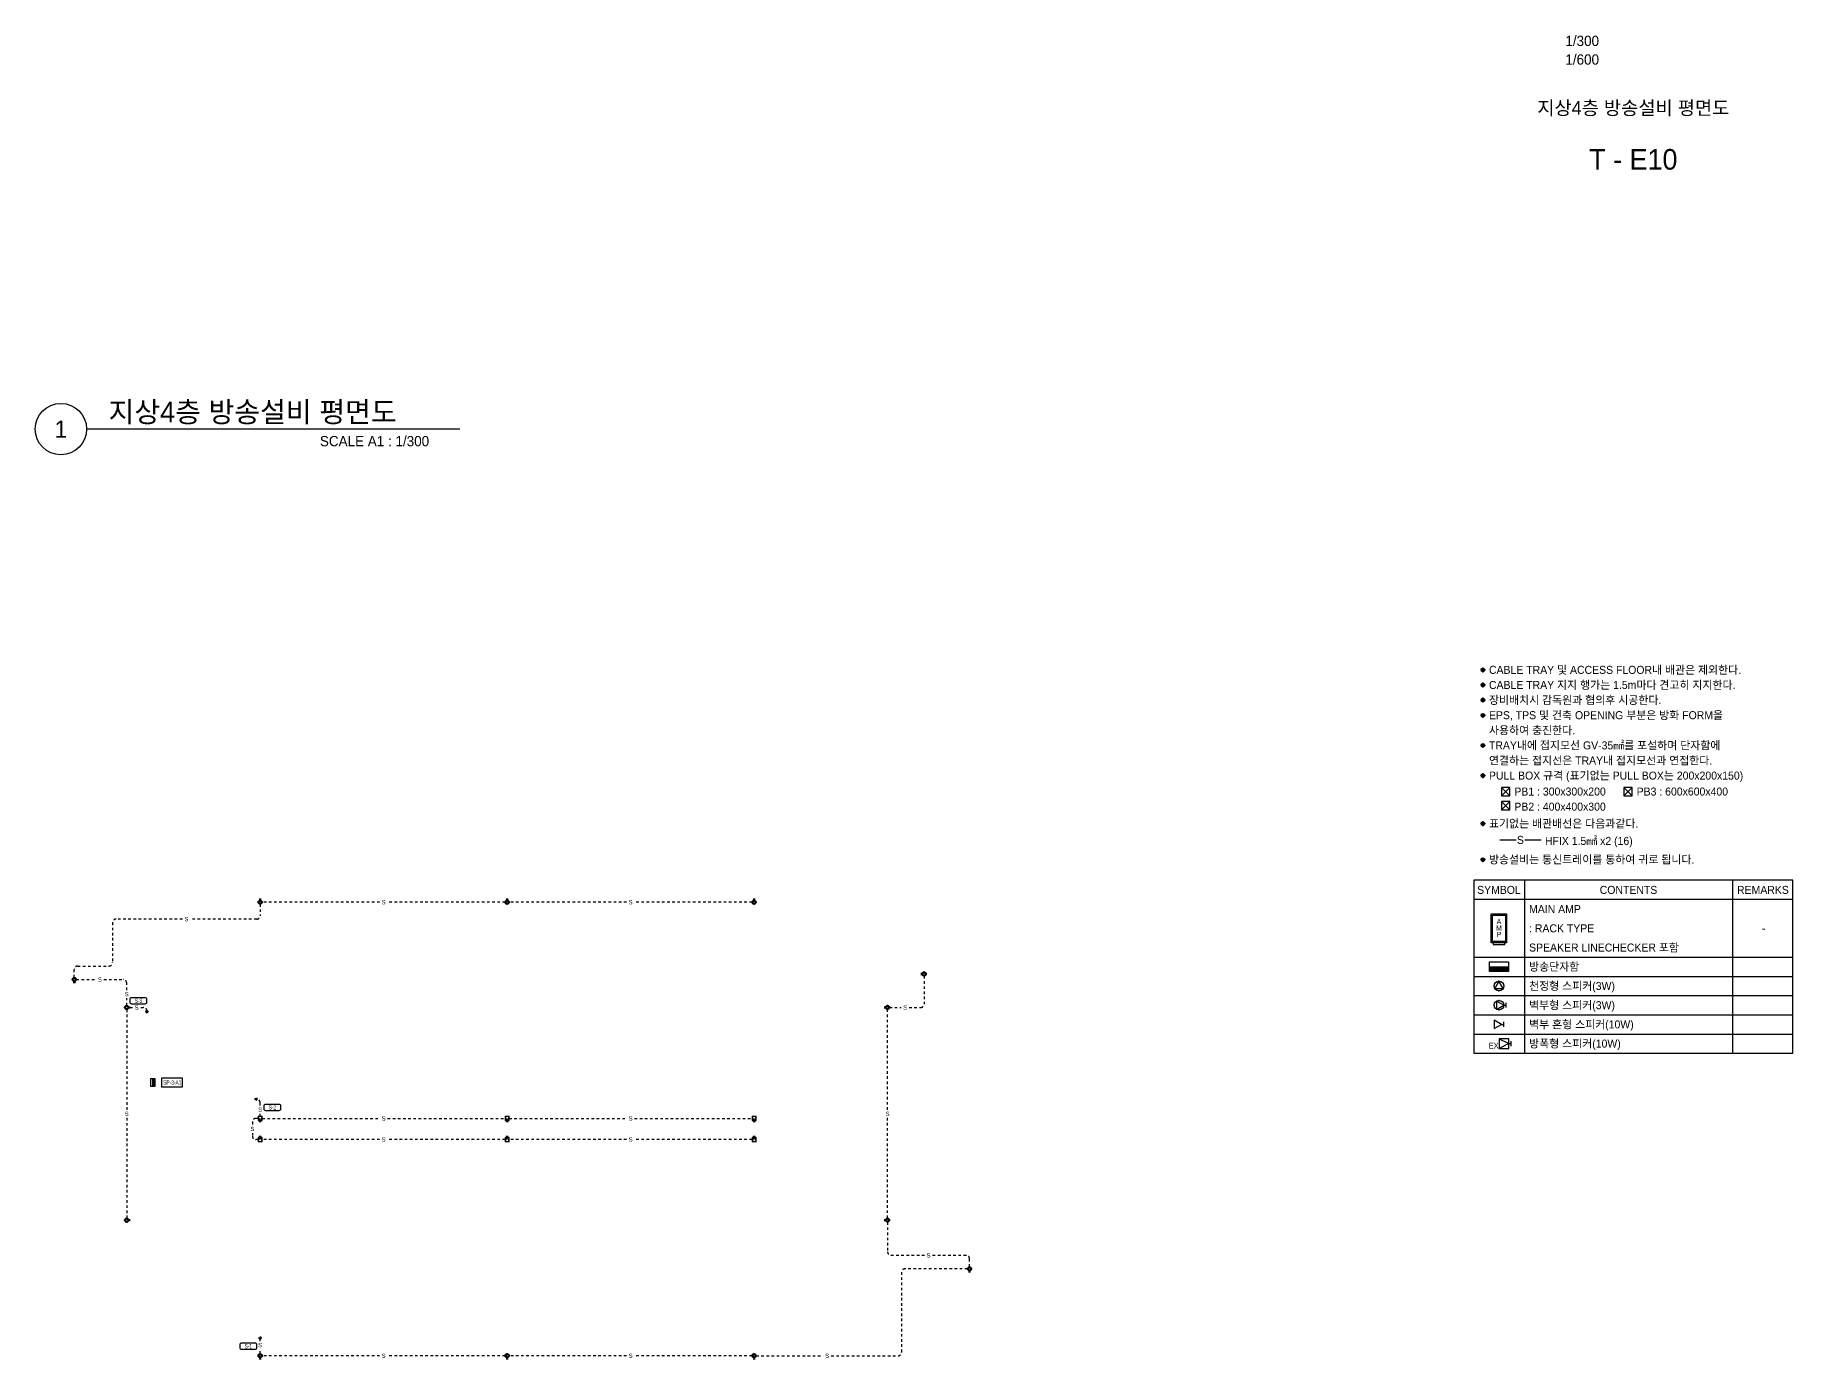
# Model space of a CAD drawing. Header units: millimetres. Extents: x 93478 to 502050, y -351975 to 881490.
# Drawn here: x 93478 to 247200, y 286205 to 401948 of the extents above; entities that cross this region are included whole.
import ezdxf
from ezdxf.enums import TextEntityAlignment as Align

# ---------------------------------------------------------------- set-up
doc = ezdxf.new("R2010")
doc.units = ezdxf.units.MM
doc.header["$LTSCALE"] = 150
doc.set_wipeout_variables(frame=1)
doc.linetypes.add('D1', pattern=[3, 1, -1, 1])
for name, color, linetype in [('------30 Public Address Terminal Board', 3, 'Continuous'), ('------31 Speaker', 3, 'Continuous'), ('-----20 General Symbol', 3, 'Continuous'), ('-----21 Embeded Wire in Ceiling or Wall', 4, 'Continuous'), ('-----23 Concealed or Exposed Wire', 4, 'D1'), ('-----29 Cable Schedule', 1, 'Continuous'), ('-----30 Text', 2, 'Continuous'), ('-----41 Drawing Title', 2, 'Continuous'), ('-----42 Drawing Number', 2, 'Continuous'), ('-----43 Drawing Scale', 3, 'Continuous')]:
    doc.layers.add(name, color=color, linetype=linetype)
doc.styles.add('ELEC', font='')
doc.styles.get('ELEC').set_extended_font_data('Dotum')

# ---------------------------------------------------------------- blocks, each defined once
blk = doc.blocks.new('I05')
blk.add_hatch(color=256).paths.add_polyline_path([(300, 150), (-300, 150), (-300, 0), (300, 0)])
blk.add_line((-300, 150), (300, 150))
blk.add_lwpolyline([(-300, 0), (-300, 300), (300, 300), (300, 0)], close=True)
blk = doc.blocks.new('I04')
for p, q in [((-375, 150), (-75, 0)), ((-75, 0), (-375, -150)), ((-75, 0), (0, 0)), ((0, -75), (0, 75))]:
    blk.add_line(p, q)
blk.add_lwpolyline([(-375, -150), (-75, -150), (-75, 150), (-375, 150)], close=True)
blk = doc.blocks.new('I02')
for p, q in [((-75, 0), (0, 0)), ((0, -75), (0, 75))]:
    blk.add_line(p, q)
blk.add_lwpolyline([(-300, -130), (-75, 0), (-300, 130)], close=True)
at = {"linetype": 'Continuous'}
blk.add_circle((-225, 0), 150, dxfattribs=at)
for p in [(-225, 150), (-375, 0), (-225, -150), (-75, 0)]:
    blk.add_point(p)
blk = doc.blocks.new('O07')
blk.add_lwpolyline([(0, -100), (173, 0), (0, 100)], close=True)
blk = doc.blocks.new('E01-1')
blk.add_lwpolyline([(130, -75), (0, 150), (-130, -75)], close=True)
at = {"linetype": 'Continuous'}
blk.add_circle((0, 0), 150, dxfattribs=at)
for p in [(-150, 0), (0, 150), (150, 0), (0, -150)]:
    blk.add_point(p)
blk = doc.blocks.new('I03')
for p, q in [((-75, 0), (0, 0)), ((0, -75), (0, 75))]:
    blk.add_line(p, q)
blk.add_lwpolyline([(-75, 0), (-300, 130), (-300, -130)], close=True)
blk = doc.blocks.new('I12')
for points in [[(300, 75), (-300, 75), (-300, 1200), (300, 1200)], [(225, 75), (-225, 75), (-225, 0), (225, 0)]]:
    blk.add_lwpolyline(points, close=True)
at = {"color": 1}
blk.add_lwpolyline([(-250, 1150), (250, 1150), (250, 125), (-250, 125)], close=True, dxfattribs=at)
at = {"style": 'ELEC'}
for s, p in [('M', (0, 650)), ('A', (0, 900)), ('P', (0, 400))]:
    blk.add_text(s, height=200, dxfattribs=at).set_placement(p, align=Align.MIDDLE)
blk = doc.blocks.new('A$C9b6ca0ab')
at = {"layer": '-----30 Text'}
h = blk.add_hatch(color=256, dxfattribs=at)
edge = h.paths.add_edge_path()
edge.add_arc((-32211, -9950), 160, 0, 360)
h = blk.add_hatch(color=256, dxfattribs=at)
edge = h.paths.add_edge_path()
edge.add_arc((-32211, -11271), 160, 0, 360)
h = blk.add_hatch(color=256, dxfattribs=at)
edge = h.paths.add_edge_path()
edge.add_arc((-32211, -12592), 160, 0, 360)
h = blk.add_hatch(color=256, dxfattribs=at)
edge = h.paths.add_edge_path()
edge.add_arc((-32211, -13913), 160, 0, 360)
h = blk.add_hatch(color=256, dxfattribs=at)
edge = h.paths.add_edge_path()
edge.add_arc((-32211, -16555), 160, 0, 360)
h = blk.add_hatch(color=256, dxfattribs=at)
edge = h.paths.add_edge_path()
edge.add_arc((-32211, -19196), 160, 0, 360)
h = blk.add_hatch(color=256, dxfattribs=at)
edge = h.paths.add_edge_path()
edge.add_arc((-32211, -23392), 160, 0, 360)
h = blk.add_hatch(color=256, dxfattribs=at)
edge = h.paths.add_edge_path()
edge.add_arc((-32211, -26534), 160, 0, 360)
at = {"layer": '-----20 General Symbol'}
for p, q in [((-29852, -20955), (-30580, -20227)), ((-29852, -20227), (-30580, -20955)), ((-29852, -22202), (-30580, -21474)), ((-29852, -21474), (-30580, -22202)), ((-19157, -20955), (-19885, -20227)), ((-19157, -20227), (-19885, -20955))]:
    blk.add_line(p, q, dxfattribs=at)
for points in [[(-30580, -20227), (-30580, -20955), (-29852, -20955), (-29852, -20227)], [(-30580, -21474), (-30580, -22202), (-29852, -22202), (-29852, -21474)], [(-19885, -20227), (-19885, -20955), (-19157, -20955), (-19157, -20227)]]:
    blk.add_lwpolyline(points, close=True, dxfattribs=at)
at = {"layer": '-----21 Embeded Wire in Ceiling or Wall'}
for p, q in [((-30734, -24820, 0), (-29310, -24820, 0)), ((-28528, -24820, 0), (-27115, -24820, 0))]:
    blk.add_line(p, q, dxfattribs=at)
at = {"layer": '-----30 Text'}
for centre in [(-32211, -9950), (-32211, -11271), (-32211, -12592), (-32211, -13913), (-32211, -16555), (-32211, -19196), (-32211, -23392, 0), (-32211, -26534, 0)]:
    blk.add_circle(centre, 160, dxfattribs=at)
for p in [(-32371, -9950), (-32211, -9790), (-32211, -10110), (-32051, -9950), (-32371, -11271), (-32211, -11111), (-32211, -11431), (-32051, -11271), (-32371, -12592), (-32211, -12432), (-32211, -12752), (-32051, -12592), (-32371, -13913), (-32211, -14073), (-32051, -13913), (-32371, -16555), (-32211, -16714), (-32051, -16555), (-32371, -19196), (-32211, -19037), (-32211, -19356), (-32051, -19196), (-32371, -23392, 0), (-32211, -23232, 0), (-32211, -23552, 0), (-32051, -23392, 0), (-32371, -26534, 0), (-32211, -26694, 0), (-32051, -26534, 0)]:
    blk.add_point(p, dxfattribs=at)
at = {"layer": '-----21 Embeded Wire in Ceiling or Wall', "style": 'ELEC'}
blk.add_text('S', height=700, dxfattribs=at).set_placement((-28925, -24820, 0), align=Align.MIDDLE_CENTER)
at = {"layer": '-----30 Text', "style": 'ELEC'}
for s, p in [('CABLE TRAY 및 ACCESS FLOOR내 배관은 제외한다.', (-31675, -9950)), ('장비배치시 감독원과 협의후 시공한다.', (-31675, -12592)), ('CABLE TRAY 지지 행가는 1.5m마다 견고히 지지한다.', (-31675, -11271)), ('EPS, TPS 및 건축 OPENING 부분은 방화 FORM을', (-31675, -13913)), ('사용하여 충진한다.', (-31675, -15234)), ('TRAY내에 접지모선 GV-35㎟를 포설하며 단자함에', (-31675, -16555)), ('연결하는 접지선은 TRAY내 접지모선과 연접한다.', (-31675, -17876)), ('PULL BOX 규격 (표기없는 PULL BOX는 200x200x150)', (-31675, -19196)), ('PB1 : 300x300x200', (-29455, -20591)), ('PB3 : 600x600x400', (-18761, -20591)), ('표기없는 배관배선은 다음과같다.', (-31675, -23392, 0)), ('PB2 : 400x400x300', (-29455, -21912)), ('HFIX 1.5㎟ x2 (16)', (-26777, -24907, 0)), ('방송설비는 통신트레이를 통하여 귀로 됩니다.', (-31675, -26534, 0))]:
    blk.add_text(s, height=700, dxfattribs=at).set_placement(p, align=Align.MIDDLE_LEFT)
at = {"color": 3}
blk.add_wipeout([(-5100, -28351), (-33000, -28351), (-33000, -43471), (-5100, -43471)], dxfattribs=at).dxf.layer = '-----29 Cable Schedule'
at = {"layer": '-----29 Cable Schedule'}
for p, q in [((-28569, -28351), (-28569, -30031)), ((-10380, -28351), (-10380, -30031)), ((-28569, -30031), (-28569, -43471)), ((-10380, -30031), (-10380, -43471)), ((-33000, -35071), (-5100, -35071)), ((-33000, -36751), (-5100, -36751)), ((-33000, -38431), (-5100, -38431)), ((-33000, -40111), (-5100, -40111)), ((-33000, -41791), (-5100, -41791))]:
    blk.add_line(p, q, dxfattribs=at)
at = {"layer": '-----29 Cable Schedule', "color": 3}
blk.add_line((-5100, -30031), (-33000, -30031), dxfattribs=at)
blk.add_lwpolyline([(-5100, -28351), (-33000, -28351), (-33000, -43471), (-5100, -43471)], close=True, dxfattribs=at)
at = {"layer": '------30 Public Address Terminal Board'}
for name, p, xscale, yscale, zscale in [('I12', (-30802, -33979), 2.240000000000387, 2.240000000000387, 2.240000000000387), ('I05', (-30802, -36331), 2.8, 2.8, 2.8)]:
    blk.add_blockref(name, p, dxfattribs=dict(at, xscale=xscale, yscale=yscale, zscale=zscale))
at = {"layer": '------31 Speaker', "xscale": 2.8, "yscale": 2.8, "zscale": 2.8}
for name, p in [('E01-1', (-30802, -37591)), ('I03', (-30382, -40951)), ('I04', (-29734, -42631))]:
    blk.add_blockref(name, p, dxfattribs=at)
at = {"layer": '-----20 General Symbol', "xscale": 2.8, "yscale": 2.8, "zscale": 2.8}
blk.add_blockref('I02', (-30172, -39271), dxfattribs=at)
at = {"layer": '------31 Speaker', "style": 'ELEC'}
blk.add_text('EX', height=500, dxfattribs=at).set_placement((-31699, -42811), align=Align.MIDDLE_LEFT)
at = {"layer": '-----29 Cable Schedule', "color": 2, "style": 'ELEC'}
for s, p in [('SYMBOL', (-30802, -29191)), ('CONTENTS', (-19474, -29191)), ('REMARKS', (-7716, -29191))]:
    blk.add_text(s, height=700, dxfattribs=at).set_placement(p, align=Align.MIDDLE)
at = {"layer": '-----30 Text', "style": 'ELEC'}
for s, p in [('MAIN AMP', (-28168, -30871)), (': RACK TYPE', (-28168, -32551)), ('SPEAKER LINECHECKER 포함 ', (-28168, -34231)), ('-', (-7813, -32551)), ('방송단자함', (-28168, -35911)), ('천정형 스피커(3W)', (-28168, -37591)), ('벽부형 스피커(3W)', (-28168, -39271)), ('벽부 혼형 스피커(10W)', (-28168, -40951)), ('방폭형 스피커(10W)', (-28168, -42631))]:
    blk.add_text(s, height=700, dxfattribs=at).set_placement(p, align=Align.MIDDLE_LEFT)

msp = doc.modelspace()

# ---------------------------------------------------------------- linework, layer by layer
at = {"layer": '------30 Public Address Terminal Board', "color": 1, "elevation": 0}
msp.add_lwpolyline([(104514, 310740), (104514, 309990), (106354, 309990), (106354, 310740)], close=True, dxfattribs=at)
at = {"layer": '-----23 Concealed or Exposed Wire', "ltscale": 1.5}
for p, q in [((113154, 325955), (113154, 324955)), ((123600, 326135), (113334, 326135)), ((134574, 326135), (124307, 326135)), ((145200, 326135), (134934, 326135)), ((156174, 326135), (145907, 326135)), ((100254, 324355), (100254, 320855)), ((106350, 324655), (100554, 324655)), ((112854, 324655), (107057, 324655)), ((96904, 319555), (96904, 320255)), ((97204, 320555), (99954, 320555)), ((97084, 319375), (98780, 319375)), ((99487, 319375), (101184, 319375)), ((101484, 318446), (101484, 319075)), ((171224, 319675), (171224, 317230)), ((101484, 317110), (101484, 317739)), ((101484, 316750), (101484, 307984)), ((101754, 316930), (102000, 316930)), ((102707, 316930), (102954, 316930)), ((168024, 307984), (168024, 316750)), ((168204, 316930), (169210, 316930)), ((169917, 316930), (170924, 316930)), ((103254, 316630), (103254, 316430)), ((112854, 308905), (112654, 308905)), ((113154, 308359), (113154, 308605)), ((113154, 307405), (113154, 307651)), ((101484, 307276), (101484, 298510)), ((112474, 306925), (112474, 306659)), ((112474, 305951), (112474, 305685)), ((112974, 307225), (112774, 307225)), ((113334, 307225), (123600, 307225)), ((124307, 307225), (134574, 307225)), ((134934, 307225), (145200, 307225)), ((145907, 307225), (156174, 307225)), ((168024, 298510), (168024, 307276)), ((112974, 305385), (112774, 305385)), ((123600, 305385), (113334, 305385)), ((134574, 305385), (124307, 305385)), ((145200, 305385), (134934, 305385)), ((156174, 305385), (145907, 305385)), ((168024, 298150), (168024, 295555)), ((171256, 295255), (168324, 295255)), ((174896, 295255), (171964, 295255)), ((169254, 293775), (169254, 286775)), ((175016, 294075), (169554, 294075)), ((175196, 294255), (175196, 294955)), ((113154, 287759), (113154, 288155)), ((113154, 286655), (113154, 287051)), ((123600, 286475), (113334, 286475)), ((134574, 286475), (124307, 286475)), ((145200, 286475), (134934, 286475)), ((156174, 286475), (145907, 286475)), ((156534, 286475), (162390, 286475)), ((163097, 286475), (168954, 286475))]:
    msp.add_line(p, q, dxfattribs=at)
for centre, start, end in [((100554, 324355), 90, 180), ((112854, 324955), 270, 0), ((97204, 320255), 90, 180), ((99954, 320855), 270, 0), ((101184, 319075), 0, 90), ((102954, 316630), 0, 90), ((170924, 317230), 270, 0), ((112854, 308605), 0, 90), ((112774, 306925), 90, 180), ((112774, 305685), 180, 270), ((168324, 295555), 180, 270), ((174896, 294955), 0, 90), ((169554, 293775), 90, 180), ((168954, 286775), 270, 0)]:
    msp.add_arc(centre, 300, start, end, dxfattribs=at)
at = {"layer": '-----41 Drawing Title', "color": 7}
msp.add_line((130622, 367500), (97978, 367500), dxfattribs=at)
msp.add_circle((95728, 367500), 2250, dxfattribs=at)
at = {"color": 1, "linetype": 'Continuous', "elevation": 0}
for points in [[(101754, 317405, 0.4142136), (101904, 317255), (103104, 317255, 0.4142136), (103254, 317405), (103254, 317630, 0.4142136), (103104, 317780), (101904, 317780, 0.4142136), (101754, 317630)], [(113476, 308079, 0.4142136), (113626, 307929), (114826, 307929, 0.4142136), (114976, 308079), (114976, 308304, 0.4142136), (114826, 308454), (113626, 308454, 0.4142136), (113476, 308304)], [(111369, 287200, 0.4142136), (111519, 287050), (112719, 287050, 0.4142136), (112869, 287200), (112869, 287425, 0.4142136), (112719, 287575), (111519, 287575, 0.4142136), (111369, 287425)]]:
    msp.add_lwpolyline(points, format="xyb", close=True, dxfattribs=at)

# ---------------------------------------------------------------- block references
at = {"layer": '------30 Public Address Terminal Board', "xscale": 1.2, "yscale": 1.2, "zscale": 1.2, "rotation": 90}
msp.add_blockref('I05', (103954, 310365), dxfattribs=at)
at = {"layer": '------31 Speaker', "xscale": 1.2, "yscale": 1.2, "zscale": 1.2}
for name, p, rotation in [('I02', (113154, 326405), 90), ('I02', (134754, 326405), 90), ('I02', (156354, 326405), 90), ('I02', (170954, 319855), 180), ('I02', (96904, 319105), 270), ('I02', (167754, 316930), 180), ('I04', (113154, 306955), 270), ('I04', (134754, 306955), 270), ('I04', (156354, 306955), 270), ('I04', (113154, 305655), 89.99999999999999), ('I04', (134754, 305655), 89.99999999999999), ('I04', (156354, 305655), 89.99999999999999), ('I02', (167754, 298330), 180), ('I02', (175196, 293805), 270), ('I02', (113154, 286205), 270), ('I02', (134754, 286205), 270), ('I02', (156354, 286205), 270)]:
    msp.add_blockref(name, p, dxfattribs=dict(at, rotation=rotation))
for p in [(101754, 316930), (101754, 298330)]:
    msp.add_blockref('I02', p, dxfattribs=at)
at = {"layer": '-----23 Concealed or Exposed Wire', "ltscale": 1.5, "xscale": -1.2, "yscale": 1.2, "zscale": 1.2}
for p, rotation in [((103254, 316638), 90), ((113154, 287947), 270)]:
    msp.add_blockref('O07', p, dxfattribs=dict(at, rotation=rotation))
msp.add_blockref('O07', (112861, 308905), dxfattribs=at)
at = {"layer": '-----29 Cable Schedule'}
msp.add_blockref('A$C9b6ca0ab', (252300, 356400), dxfattribs=at)

# ---------------------------------------------------------------- texts
at = {"layer": '------30 Public Address Terminal Board', "style": 'ELEC', "width": 0.7}
msp.add_text('SP-3-A1', height=375, dxfattribs=at).set_placement((105472, 310365), align=Align.MIDDLE_CENTER)
at = {"layer": '-----23 Concealed or Exposed Wire', "ltscale": 1.5, "style": 'ELEC'}
for p in [(123954, 326135), (145554, 326135), (106704, 324655), (99134, 319375, 0), (101484, 318093), (102354, 316930), (169564, 316930), (101484, 307630), (113154, 308005), (168024, 307630, 0), (112474, 306305), (123954, 307225), (145554, 307225), (123954, 305385), (145554, 305385), (171610, 295255), (113154, 287405), (123954, 286475), (145554, 286475), (162744, 286475)]:
    msp.add_text('S', height=375, dxfattribs=at).set_placement(p, align=Align.MIDDLE_CENTER)
at = {"layer": '-----41 Drawing Title', "style": 'ELEC'}
msp.add_text('지상4층 방송설비 평면도', height=1200, dxfattribs=at).set_placement((233250, 395590), align=Align.MIDDLE_CENTER)
at = {"layer": '-----41 Drawing Title', "color": 2, "style": 'ELEC'}
msp.add_text('지상4층 방송설비 평면도', height=1800, dxfattribs=at).set_placement((99895, 368100))
at = {"layer": '-----41 Drawing Title', "color": 7, "style": 'ELEC'}
msp.add_text('1', height=1500, dxfattribs=at).set_placement((95728, 367500), align=Align.MIDDLE)
at = {"layer": '-----41 Drawing Title', "style": 'ELEC'}
msp.add_text('SCALE A1 : 1/300', height=900, dxfattribs=at).set_placement((127937, 366000), align=Align.RIGHT)
at = {"layer": '-----42 Drawing Number', "style": 'ELEC'}
msp.add_text('T - E10', height=1800, dxfattribs=at).set_placement((233250, 391090), align=Align.MIDDLE_CENTER)
at = {"layer": '-----43 Drawing Scale', "style": 'ELEC'}
for s, p in [('1/300', (228779, 401450)), ('1/600', (228779, 399820))]:
    msp.add_text(s, height=900, dxfattribs=at).set_placement(p, align=Align.MIDDLE_CENTER)
at = {"linetype": 'Continuous', "style": 'ELEC', "width": 0.7}
for s, p in [('S-3', (102504, 317518)), ('S-2', (114226, 308191)), ('S-1', (112119, 287313))]:
    msp.add_text(s, height=375, dxfattribs=at).set_placement(p, align=Align.MIDDLE)

doc.saveas('drawing.dxf')
